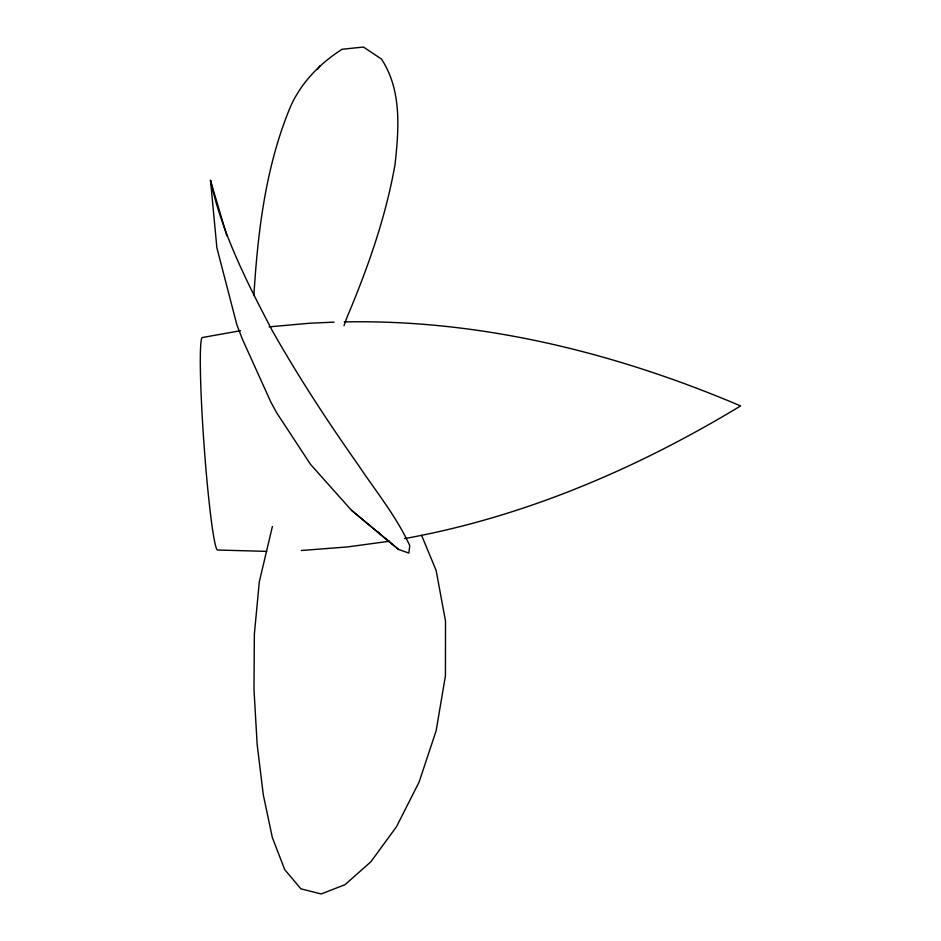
<?xml version="1.0" encoding="UTF-8"?>
<svg xmlns="http://www.w3.org/2000/svg" width="941" height="941" viewBox="0 0 941 941"><rect width="100%" height="100%" fill="white"/><g stroke="black" fill="none" stroke-linecap="round" stroke-linejoin="round"><path stroke-width="1.41" d="M253.87 295.592C257.716 233.544 265.127 170.356 288.228 112.214C298.203 85.678 318.387 64.341 342.054 49.273L363.461 47.05L381.446 59.048C401.96 90.218 398.878 128.917 395.067 164.263C385.763 217.324 367.743 268.232 346.829 317.717L343.983 325.727M272.396 526.49L259.304 581.82L254.364 634.034L253.976 689.435L257.14 744.26L263.28 794.78L272.337 837.537L284.711 869.613L300.92 888.845L321.187 893.95L345.029 884.681L370.86 861.78L396.432 826.81L419.086 782.124L436.165 730.663L445.434 675.814L445.516 621.189L436.142 570.469L421.568 535.288M317.435 69.516L319.893 65.905M404.571 538.593C523.972 517.08 637.186 468.559 740.602 405.924C615.696 352.816 480.675 319.199 344.312 321.916M240.543 330.714L202.256 337.548A106.556 6.022 85.9 0 0 204.209 447.14A106.556 6.022 85.9 0 0 217.747 550.026L266.726 551.379M389.55 541.228L347.582 546.921L301.355 550.509M269.126 326.868L309.448 323.245L334.114 322.128M210.49 180.343L216.889 247.824L236.85 324.751L242.437 339.254L270.937 402.254L276.701 412.828L310.554 464.419L351.534 510.34L398.525 549.415L408.841 553.096L409.758 545.709C396.655 516.762 376.318 491.967 358.768 465.701C327.891 421.85 298.45 376.965 272.067 330.244C247.06 282.453 221.982 233.415 210.49 180.343L226.84 235.791M351.534 510.34L398.525 549.415M378.353 532.206L380.258 534.312"/></g></svg>
